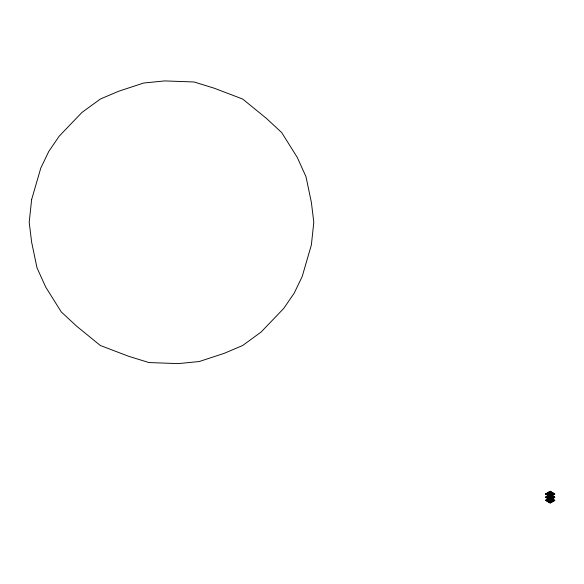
<?xml version="1.0" encoding="UTF-8"?>
<svg xmlns="http://www.w3.org/2000/svg" width="584" height="584" viewBox="0 0 584 584"><rect width="100%" height="100%" fill="white"/><g stroke="black" fill="none" stroke-linecap="round" stroke-linejoin="round"><path stroke-width="0.88" d="M545.602 497.159L550.201 499.919L554.785 497.269L550.96 494.889L552.011 494.655L550.997 494.736M550.237 499.897L545.646 497.291L550.201 494.663M546.828 494.137L548.091 494.042L546.85 494.027M548.091 494.027L546.909 493.743L547.471 494.509M548.186 493.349C549.537 491.385 549.515 495.086 548.186 493.137M546.828 500.444L547.792 499.919L547.792 500.773M548.172 494.918L548.814 494.546L549.464 494.918M546.85 497.181C549.763 496.721 545.076 497.437 548.113 497.291M548.186 496.502L549.281 496.239M549.559 495.714L550.201 495.137L550.843 495.714M550.821 492.465L549.559 492.56L550.843 492.349M549.471 499.444C547.69 500.795 548.537 497.889 549.471 499.656C548.091 500.992 548.048 498.349 549.383 499.627M549.551 498.867L550.194 498.283L550.836 498.867M549.529 493.911L550.172 494.283L550.821 493.911M550.902 493.341L552.172 493.239L550.924 493.224M549.442 501.109L548.193 501.13L549.376 501.043M549.529 500.43L550.8 500.335L549.551 500.32M550.821 495.619L549.573 495.619L550.836 495.502M549.551 502.021L550.194 501.649L550.836 502.021M550.821 497.064L550.179 497.626M550.909 498.072C552.303 496.115 552.303 499.816 550.909 497.86M550.836 498.656L550.362 499.225M552.194 493.13C550.909 495.064 550.851 491.378 552.194 493.341M550.821 500.225L550.34 500.795M552.172 496.378C549.449 495.677 553.442 496.911 550.989 496.305M552.281 497.291L552.924 496.707L553.574 497.291M552.281 493.925L552.924 494.298L553.574 493.925M552.172 501.116C549.456 500.415 553.449 501.641 550.997 501.043M552.281 500.444L553.552 500.349L552.303 500.327M553.574 497.079L552.924 497.663L552.281 497.079M553.574 500.233L552.763 500.802M545.624 493.94L550.201 496.765L554.785 494.108L550.179 491.312M545.624 500.254L550.201 503.079L554.793 500.408L550.201 497.612L545.646 500.444L549.5 498.225M548.259 494.728L549.442 494.801M549.449 493.232L548.208 493.232L549.471 493.349M549.551 494.027L550.8 494.027M549.551 497.181L550.8 497.181M552.303 494.042L553.552 494.042M548.091 500.335L546.85 500.335L548.113 500.444M550.8 497.166L549.529 497.064M552.303 497.196L553.552 497.196L552.303 497.174M550.924 499.554C553.033 498.481 551.405 501.218 550.924 499.342C552.53 498.232 552.143 500.751 550.902 499.437M549.639 501.839L550.814 501.904M552.172 501.327L550.931 501.327M546.909 497.108L548.091 497.196M550.632 494.385C551.603 493.13 548.515 493.516 549.851 494.444M550.756 495.904L549.551 495.714M553.384 494.4C554.318 493.451 551.749 493.181 552.369 494.319M545.646 493.925L550.201 491.297L554.756 493.925L550.201 496.553L545.646 494.137L550.201 491.297M545.646 497.086L550.201 494.451M554.377 493.925L550.201 496.334L546.025 493.925M554.377 497.086L550.201 499.495L546.025 497.086M554.391 500.24L550.201 502.656L546.011 500.24M547.471 500.816L546.828 500.24M550.011 500.795L549.719 499.962L550.821 500.43M549.88 499.196L549.551 498.656M552.603 500.765L552.603 499.911L553.574 500.444M550.894 495.079L554.756 497.291L550.201 499.919M550.902 498.225L554.756 500.444L550.201 502.868L545.646 500.24M549.646 495.904L549.551 495.502M548.208 496.385C550.486 497.415 548.391 494.692 548.266 496.685M550.821 497.276C550.055 495.509 549.135 498.159 550.201 497.612M31.624 199.604L29.2 222.263L31.624 242.134L37.018 267.859L45.72 287.102L61.284 311.944L76.73 326.266L100.353 345.502L128.816 356.342L148.949 362.554L178.244 363.613L199.261 361.525L224.234 353.335L242.652 345.502L261.063 332.07L283.795 308.367L294.219 293.117L302.213 276.466L311.374 244.93L313.798 222.263L311.374 202.4L305.979 176.675L297.278 157.432L281.714 132.59L266.267 118.267L242.652 99.032L214.182 88.191L194.056 81.979L164.761 80.92L143.744 83.008L118.764 91.199L100.353 99.032L81.935 112.464L59.203 136.167L48.786 151.417L40.792 168.068L31.624 199.604M548.193 494.611C548.785 496.648 550.289 493.414 548.193 494.611M548.193 497.765C549.42 499.181 549.413 496.75 548.193 498.167C549.705 499.364 549.705 496.568 548.193 497.765M549.581 492.254C550.091 494.246 551.734 491.129 549.581 492.254M548.193 500.919C548.77 502.941 550.303 499.751 548.193 500.919M550.931 494.611C551.522 496.648 553.026 493.422 550.931 494.611M549.573 501.714C550.164 503.751 551.668 500.524 549.573 501.714M552.194 497.86L550.931 497.962L552.114 497.889M549.639 498.678L550.814 498.751L549.639 498.678"/></g></svg>
